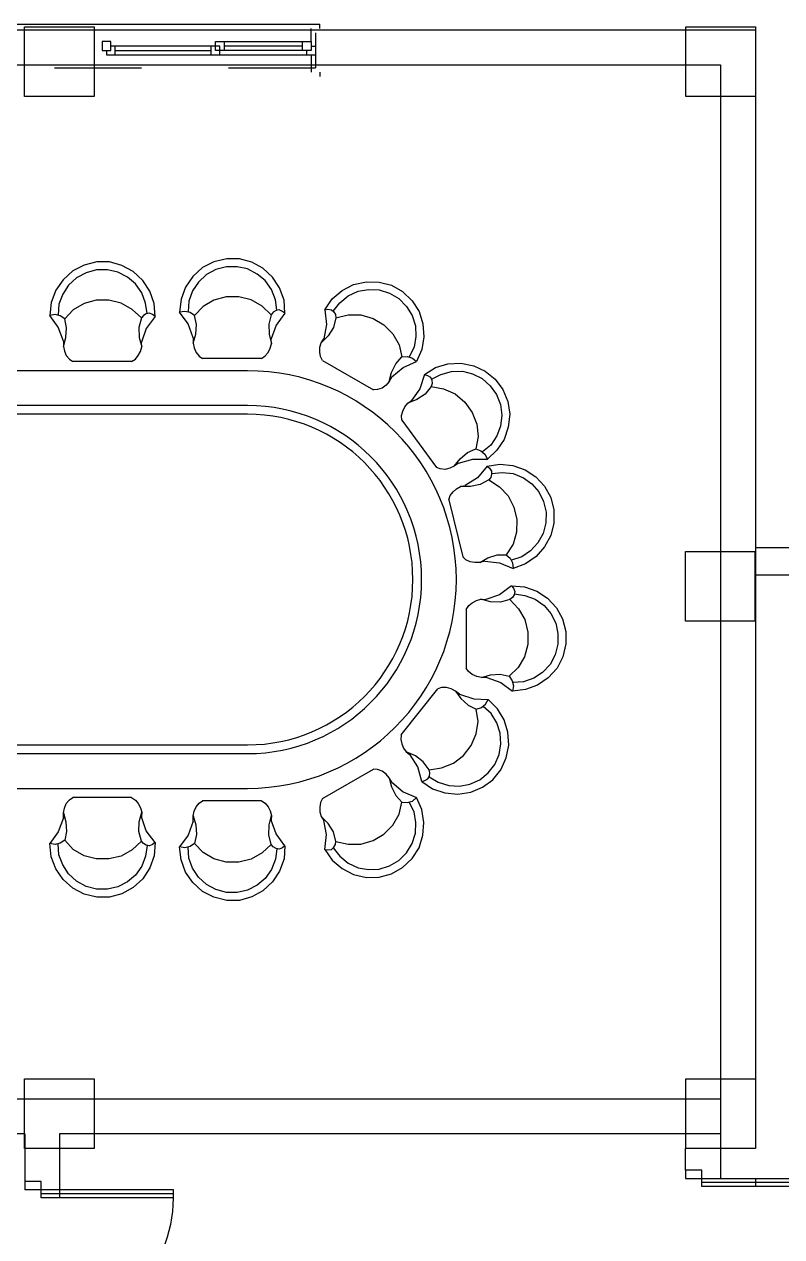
# Model space of a CAD drawing. Header units: millimetres. Extents: x -17017 to 2697, y 1903 to 18260.
# Drawn here: x -17003.583 to -17002.712, y 18222.729 to 18224.122 of the extents above; entities that cross this region are included whole.
import ezdxf

# ---------------------------------------------------------------- set-up
doc = ezdxf.new("R2010")
doc.units = ezdxf.units.MM
doc.linetypes.add('DOT3', pattern=[0.06, 0, -0.06])
for name, color, linetype in [('1', 7, 'Continuous'), ('3DJORDAN', 30, 'Continuous'), ('A-Door', 150, 'Continuous'), ('A-Glaz', 92, 'Continuous'), ('DENIZLIK', 16, 'Continuous'), ('DUVAR', 7, 'Continuous'), ('IZDOT', 2, 'DOT3'), ('NT', 1, 'Continuous'), ('PENCERE', 3, 'Continuous'), ('sıva', 181, 'Continuous')]:
    doc.layers.add(name, color=color, linetype=linetype)

# ---------------------------------------------------------------- blocks, each defined once
blk = doc.blocks.new('table-27')
at = {"color": 0, "linetype": 'ByBlock'}
for p, q in [((-4.0526, 1.7889), (-3.9885, 1.8238)), ((-3.9885, 1.8238), (-3.9172, 1.8439)), ((-3.9172, 1.8439), (-3.8446, 1.8439)), ((-3.8446, 1.8439), (-3.7707, 1.8258)), ((-3.7707, 1.8258), (-3.7053, 1.7927)), ((-3.2423, 1.8053), (-3.171, 1.8254)), ((-3.171, 1.8254), (-3.0985, 1.8254)), ((-3.0985, 1.8254), (-3.0246, 1.8072)), ((-4.1077, 1.7377), (-4.0526, 1.7889)), ((-4.0656, 1.7176), (-4.0196, 1.7558)), ((-4.0196, 1.7558), (-3.9645, 1.785)), ((-3.9645, 1.785), (-3.9042, 1.7979)), ((-3.9042, 1.7979), (-3.8427, 1.7979)), ((-3.8427, 1.7979), (-3.7818, 1.7817)), ((-3.7818, 1.7817), (-3.7273, 1.7526)), ((-3.7273, 1.7526), (-3.6813, 1.7098)), ((-3.7053, 1.7927), (-3.6502, 1.7416)), ((-3.3615, 1.7191), (-3.3065, 1.7703)), ((-3.3065, 1.7703), (-3.2423, 1.8053)), ((-3.2734, 1.7372), (-3.2183, 1.7664)), ((-3.2183, 1.7664), (-3.1581, 1.7794)), ((-3.1581, 1.7794), (-3.0965, 1.7794)), ((-3.0965, 1.7794), (-3.0356, 1.7632)), ((-3.0356, 1.7632), (-2.9812, 1.734)), ((-3.0246, 1.8072), (-2.9591, 1.7742)), ((-2.9591, 1.7742), (-2.9041, 1.723)), ((-4.7916, 1.6914), (-4.8544, 1.6551)), ((-4.7198, 1.7097), (-4.7916, 1.6914)), ((-4.6468, 1.7115), (-4.7198, 1.7097)), ((-4.5735, 1.6948), (-4.6468, 1.7115)), ((-4.5075, 1.661), (-4.5735, 1.6948)), ((-4.1738, 1.6055), (-4.1479, 1.6755)), ((-4.1479, 1.6755), (-4.1077, 1.7377)), ((-4.1019, 1.6664), (-4.0656, 1.7176)), ((-3.6813, 1.7098), (-3.6483, 1.6586)), ((-3.6502, 1.7416), (-3.6081, 1.6806)), ((-3.6081, 1.6806), (-3.5822, 1.6113)), ((-3.4017, 1.6569), (-3.3615, 1.7191)), ((-3.3557, 1.6478), (-3.3194, 1.699)), ((-3.3194, 1.699), (-3.2734, 1.7372)), ((-2.9812, 1.734), (-2.9352, 1.6912)), ((-2.9352, 1.6912), (-2.9021, 1.64)), ((-2.9041, 1.723), (-2.8619, 1.6621)), ((-4.8544, 1.6551), (-4.9093, 1.6024)), ((-4.8331, 1.6143), (-4.8777, 1.5698)), ((-4.7798, 1.6451), (-4.8331, 1.6143)), ((-4.7211, 1.664), (-4.7798, 1.6451)), ((-4.6588, 1.6664), (-4.7211, 1.664)), ((-4.5999, 1.6563), (-4.6588, 1.6664)), ((-4.5428, 1.6301), (-4.5999, 1.6563)), ((-4.4942, 1.5901), (-4.5428, 1.6301)), ((-4.4501, 1.6134), (-4.5075, 1.661)), ((-4.408, 1.5509), (-4.4501, 1.6134)), ((-4.179, 1.5303), (-4.1738, 1.6055)), ((-4.133, 1.5472), (-4.1239, 1.6074)), ((-4.1239, 1.6074), (-4.1019, 1.6664)), ((-4.0474, 1.5711), (-3.9846, 1.6074)), ((-3.9846, 1.6074), (-3.9133, 1.6243)), ((-3.9133, 1.6243), (-3.8407, 1.6243)), ((-3.8407, 1.6243), (-3.7707, 1.6055)), ((-3.7707, 1.6055), (-3.7085, 1.5692)), ((-3.6483, 1.6586), (-3.6262, 1.6003)), ((-3.5822, 1.6113), (-3.5731, 1.5361)), ((-3.4276, 1.5869), (-3.4017, 1.6569)), ((-3.3777, 1.5889), (-3.3557, 1.6478)), ((-3.2384, 1.5889), (-3.1671, 1.6057)), ((-3.1671, 1.6057), (-3.0946, 1.6057)), ((-3.0946, 1.6057), (-3.0246, 1.5869)), ((-2.9021, 1.64), (-2.8801, 1.5817)), ((-2.8619, 1.6621), (-2.836, 1.5927)), ((-4.9494, 1.541), (-4.9715, 1.4691)), ((-4.9093, 1.6024), (-4.9494, 1.541)), ((-4.8777, 1.5698), (-4.9102, 1.5173)), ((-4.4562, 1.5425), (-4.4942, 1.5901)), ((-4.4597, 1.5382), (-4.4692, 1.5222)), ((-4.446, 1.5506), (-4.4597, 1.5382)), ((-4.4258, 1.5533), (-4.446, 1.5506)), ((-4.408, 1.5509), (-4.4258, 1.5533)), ((-4.408, 1.5509), (-4.4179, 1.4658)), ((-4.179, 1.5303), (-4.1647, 1.5413)), ((-4.1647, 1.5413), (-4.1459, 1.5491)), ((-4.1459, 1.5491), (-4.1278, 1.5452)), ((-4.1278, 1.5452), (-4.1116, 1.5361)), ((-4.1116, 1.5361), (-4.1006, 1.5219)), ((-4.1006, 1.5219), (-4.0474, 1.5711)), ((-3.7085, 1.5692), (-3.6593, 1.5167)), ((-3.6593, 1.5167), (-3.6334, 1.5342)), ((-3.6334, 1.5342), (-3.6042, 1.5413)), ((-3.6262, 1.6003), (-3.6223, 1.5381)), ((-3.6223, 1.4687), (-3.5731, 1.5361)), ((-3.6042, 1.5413), (-3.5731, 1.5361)), ((-3.4328, 1.5117), (-3.4276, 1.5869)), ((-3.3868, 1.5286), (-3.3777, 1.5889)), ((-3.3544, 1.5033), (-3.3013, 1.5526)), ((-3.3013, 1.5526), (-3.2384, 1.5889)), ((-3.0246, 1.5869), (-2.9624, 1.5506)), ((-2.9624, 1.5506), (-2.9131, 1.4981)), ((-2.8801, 1.5817), (-2.8762, 1.5195)), ((-2.836, 1.5927), (-2.8269, 1.5176)), ((-4.9715, 1.4691), (-4.9774, 1.3953)), ((-4.9102, 1.5173), (-4.9286, 1.4572)), ((-4.685, 1.4993), (-4.7478, 1.463)), ((-4.6149, 1.5204), (-4.685, 1.4993)), ((-4.5423, 1.5204), (-4.6149, 1.5204)), ((-4.4716, 1.5044), (-4.5423, 1.5204)), ((-4.4692, 1.5222), (-4.4716, 1.5044)), ((-4.4716, 1.5044), (-4.457, 1.4492)), ((-4.4179, 1.4658), (-4.4019, 1.3838)), ((-4.179, 1.5303), (-4.1278, 1.4616)), ((-4.1006, 1.5219), (-4.0857, 1.4668)), ((-4.0857, 1.4668), (-4.0876, 1.4104)), ((-3.6703, 1.4655), (-3.6593, 1.5167)), ((-3.6664, 1.4104), (-3.6703, 1.4655)), ((-3.6522, 1.3884), (-3.6223, 1.4687)), ((-3.4328, 1.5117), (-3.4186, 1.5228)), ((-3.4328, 1.5117), (-3.3816, 1.4431)), ((-3.4186, 1.5228), (-3.3998, 1.5305)), ((-3.3998, 1.5305), (-3.3816, 1.5266)), ((-3.3816, 1.5266), (-3.3654, 1.5176)), ((-3.3654, 1.5176), (-3.3544, 1.5033)), ((-3.3544, 1.5033), (-3.3395, 1.4482)), ((-2.9241, 1.4469), (-2.9131, 1.4981)), ((-2.9131, 1.4981), (-2.8872, 1.5156)), ((-2.8872, 1.5156), (-2.858, 1.5228)), ((-2.8762, 1.4502), (-2.8269, 1.5176)), ((-2.858, 1.5228), (-2.8269, 1.5176)), ((-4.9774, 1.3953), (-4.9652, 1.3223)), ((-4.9286, 1.4572), (-4.9316, 1.3964)), ((-4.9316, 1.3964), (-4.9215, 1.3348)), ((-4.799, 1.4117), (-4.8347, 1.3491)), ((-4.7478, 1.463), (-4.799, 1.4117)), ((-4.457, 1.4492), (-4.4271, 1.4014)), ((-4.4271, 1.4014), (-4.3871, 1.3609)), ((-4.1278, 1.4616), (-4.1006, 1.3826)), ((-4.0876, 1.4104), (-4.1019, 1.3553)), ((-3.6522, 1.3586), (-3.6664, 1.4104)), ((-3.3816, 1.4431), (-3.3544, 1.364)), ((-3.3395, 1.4482), (-3.3415, 1.3919)), ((-2.9203, 1.3919), (-2.9241, 1.4469)), ((-2.906, 1.3698), (-2.8762, 1.4502)), ((-4.9215, 1.3348), (-4.8937, 1.279)), ((-4.8347, 1.3491), (-4.8511, 1.279)), ((-4.3871, 1.3609), (-4.4019, 1.3838)), ((-4.3803, 1.3348), (-4.3871, 1.3609)), ((-4.3796, 1.3076), (-4.3803, 1.3348)), ((-4.1019, 1.3553), (-4.1006, 1.3826)), ((-4.0947, 1.3294), (-4.1019, 1.3553)), ((-4.0818, 1.3054), (-4.0947, 1.3294)), ((-3.6573, 1.3314), (-3.6684, 1.3054)), ((-3.6522, 1.3586), (-3.6573, 1.3314)), ((-3.6522, 1.3884), (-3.6522, 1.3586)), ((-3.3415, 1.3919), (-3.3557, 1.3368)), ((-3.3557, 1.3368), (-3.3544, 1.364)), ((-3.3486, 1.3109), (-3.3557, 1.3368)), ((-2.906, 1.34), (-2.9203, 1.3919)), ((-2.906, 1.34), (-2.9112, 1.3128)), ((-2.906, 1.3698), (-2.906, 1.34)), ((-4.9652, 1.3223), (-4.9354, 1.2527)), ((-4.9111, 1.2728), (-4.9354, 1.2527)), ((-4.8823, 1.2812), (-4.9111, 1.2728)), ((-4.8511, 1.279), (-4.8823, 1.2812)), ((-4.8159, 1.2402), (-4.8511, 1.279)), ((-4.3955, 1.2587), (-4.6877, 1.0898)), ((-4.3955, 1.2587), (-4.3835, 1.2821)), ((-4.3835, 1.2821), (-4.3796, 1.3076)), ((-4.0656, 1.2854), (-4.0818, 1.3054)), ((-4.0435, 1.2711), (-4.0656, 1.2854)), ((-4.0435, 1.2711), (-3.7059, 1.2711)), ((-3.6865, 1.2841), (-3.7059, 1.2711)), ((-3.6684, 1.3054), (-3.6865, 1.2841)), ((-3.3356, 1.2869), (-3.3486, 1.3109)), ((-3.3194, 1.2668), (-3.3356, 1.2869)), ((-3.2974, 1.2525), (-3.3194, 1.2668)), ((-2.9403, 1.2655), (-2.9598, 1.2525)), ((-2.9222, 1.2869), (-2.9403, 1.2655)), ((-2.9112, 1.3128), (-2.9222, 1.2869)), ((-5.3137, 1.1933), (-5.3738, 1.15)), ((-5.2464, 1.2217), (-5.3137, 1.1933)), ((-5.1721, 1.233), (-5.2464, 1.2217)), ((-5.1825, 1.1875), (-5.2411, 1.1753)), ((-5.1199, 1.1841), (-5.1825, 1.1875)), ((-5.0984, 1.2257), (-5.1721, 1.233)), ((-5.0275, 1.2025), (-5.0984, 1.2257)), ((-4.9654, 1.1598), (-5.0275, 1.2025)), ((-4.859, 1.219), (-4.9354, 1.2527)), ((-4.793, 1.1644), (-4.859, 1.219)), ((-4.7917, 1.1906), (-4.8159, 1.2402)), ((-4.7781, 1.1386), (-4.7917, 1.1906)), ((0, 1.2), (-3.9641, 1.2)), ((-3.2974, 1.2525), (-2.9598, 1.2525)), ((-5.3738, 1.15), (-5.419, 1.0932)), ((-5.2982, 1.1503), (-5.3459, 1.1112)), ((-5.2411, 1.1753), (-5.2982, 1.1503)), ((-5.06, 1.1646), (-5.1199, 1.1841)), ((-5.0072, 1.1342), (-5.06, 1.1646)), ((-5.0089, 1.129), (-5.0119, 1.1106)), ((-5.0007, 1.1456), (-5.0089, 1.129)), ((-4.9829, 1.1555), (-5.0007, 1.1456)), ((-4.9654, 1.1598), (-4.9829, 1.1555)), ((-4.9654, 1.1598), (-4.9435, 1.077)), ((-4.793, 1.1644), (-4.7781, 1.1386)), ((-4.7781, 1.1386), (-4.76, 1.1176)), ((-4.76, 1.1176), (-4.7375, 1.1007)), ((-5.419, 1.0932), (-5.4507, 1.0241)), ((-5.3842, 1.063), (-5.4094, 1.0053)), ((-5.3459, 1.1112), (-5.3842, 1.063)), ((-5.1467, 1.0556), (-5.2043, 1.0103)), ((-5.0792, 1.0822), (-5.1467, 1.0556)), ((-5.0076, 1.0931), (-5.0792, 1.0822)), ((-5.0119, 1.1106), (-5.0076, 1.0931)), ((-5.0076, 1.0931), (-4.9737, 1.0472)), ((-4.9737, 1.0472), (-4.9284, 1.0136)), ((-4.9435, 1.077), (-4.8985, 1.0065)), ((-4.7375, 1.1007), (-4.7111, 1.0912)), ((-4.7111, 1.0912), (-4.6877, 1.0898)), ((-5.4507, 1.0241), (-5.4656, 0.9523)), ((-5.4094, 1.0053), (-5.4204, 0.9445)), ((-5.2043, 1.0103), (-5.2494, 0.9535)), ((-4.9284, 1.0136), (-4.8764, 0.9905)), ((-4.8764, 0.9905), (-4.8985, 1.0065)), ((-4.8606, 0.9688), (-4.8764, 0.9905)), ((0, 1), (-3.9641, 1)), ((-5.4656, 0.9523), (-5.4598, 0.8773)), ((-5.4204, 0.9445), (-5.4156, 0.8819)), ((-5.2494, 0.9535), (-5.2783, 0.887)), ((-4.8499, 0.9438), (-4.8606, 0.9688)), ((-4.8442, 0.9186), (-4.8499, 0.9438)), ((-4.8468, 0.8925), (-4.8442, 0.9186)), ((0, 0.95), (-3.9641, 0.95)), ((-5.4598, 0.8773), (-5.4383, 0.8064)), ((-5.4156, 0.8819), (-5.3961, 0.8242)), ((-5.2783, 0.887), (-5.2886, 0.8157)), ((-4.8468, 0.8925), (-5.0569, 0.6282)), ((-5.4383, 0.8064), (-5.4002, 0.743)), ((-5.3961, 0.8242), (-5.3641, 0.7706)), ((-5.3641, 0.7706), (-5.3179, 0.7289)), ((-5.2886, 0.8157), (-5.2781, 0.7445)), ((-5.4002, 0.743), (-5.347, 0.6891)), ((-5.3317, 0.7167), (-5.347, 0.6891)), ((-5.308, 0.7351), (-5.3317, 0.7167)), ((-5.2781, 0.7445), (-5.308, 0.7351)), ((-5.2312, 0.7213), (-5.2781, 0.7445)), ((-5.1905, 0.6839), (-5.2312, 0.7213)), ((-5.6308, 0.6067), (-5.5615, 0.6326)), ((-5.5615, 0.6326), (-5.4863, 0.6417)), ((-5.4915, 0.6106), (-5.4863, 0.6417)), ((-5.4189, 0.5925), (-5.4863, 0.6417)), ((-5.2636, 0.6857), (-5.347, 0.6891)), ((-5.1821, 0.6591), (-5.2636, 0.6857)), ((-5.1588, 0.6405), (-5.1905, 0.6839)), ((-5.1821, 0.6591), (-5.1588, 0.6405)), ((-5.1588, 0.6405), (-5.1343, 0.6276)), ((-5.1343, 0.6276), (-5.1071, 0.6201)), ((-5.0791, 0.621), (-5.0569, 0.6282)), ((-5.7429, 0.5095), (-5.6917, 0.5646)), ((-5.6917, 0.5646), (-5.6308, 0.6067)), ((-5.66, 0.5335), (-5.6088, 0.5666)), ((-5.6088, 0.5666), (-5.5505, 0.5886)), ((-5.5505, 0.5886), (-5.4883, 0.5925)), ((-5.4844, 0.5815), (-5.4915, 0.6106)), ((-5.4669, 0.5555), (-5.4844, 0.5815)), ((-5.3386, 0.5627), (-5.4189, 0.5925)), ((-5.3088, 0.5627), (-5.3606, 0.5484)), ((-5.3386, 0.5627), (-5.3088, 0.5627)), ((-5.3088, 0.5627), (-5.2816, 0.5575)), ((-5.2816, 0.5575), (-5.2556, 0.5465)), ((-5.1071, 0.6201), (-5.0791, 0.621)), ((-5.776, 0.4441), (-5.7429, 0.5095)), ((-5.7028, 0.4875), (-5.66, 0.5335)), ((-5.5557, 0.4441), (-5.5194, 0.5063)), ((-5.5194, 0.5063), (-5.4669, 0.5555)), ((-5.4157, 0.5445), (-5.4669, 0.5555)), ((-5.3606, 0.5484), (-5.4157, 0.5445)), ((-5.2556, 0.5465), (-5.2343, 0.5283)), ((-5.2343, 0.5283), (-5.2213, 0.5089)), ((-5.2213, 0.1713), (-5.2213, 0.5089)), ((-5.7941, 0.3702), (-5.776, 0.4441)), ((-5.7481, 0.3722), (-5.7319, 0.4331)), ((-5.7319, 0.4331), (-5.7028, 0.4875)), ((-5.5745, 0.3741), (-5.5557, 0.4441)), ((-5.7941, 0.2976), (-5.7941, 0.3702)), ((-5.7481, 0.3106), (-5.7481, 0.3722)), ((-5.5745, 0.3015), (-5.5745, 0.3741)), ((-5.774, 0.2264), (-5.7941, 0.2976)), ((-5.7352, 0.2503), (-5.7481, 0.3106)), ((-5.5576, 0.2302), (-5.5745, 0.3015)), ((-5.739, 0.1622), (-5.774, 0.2264)), ((-5.706, 0.1952), (-5.7352, 0.2503)), ((-5.5213, 0.1674), (-5.5576, 0.2302)), ((-5.6879, 0.1071), (-5.739, 0.1622)), ((-5.6678, 0.1492), (-5.706, 0.1952)), ((-5.6166, 0.113), (-5.6678, 0.1492)), ((-5.4721, 0.1142), (-5.5213, 0.1674)), ((-5.2355, 0.1492), (-5.2556, 0.133)), ((-5.2213, 0.1713), (-5.2355, 0.1492)), ((-5.6256, 0.0669), (-5.6879, 0.1071)), ((-5.5576, 0.0909), (-5.6166, 0.113)), ((-5.4973, 0.0818), (-5.5576, 0.0909)), ((-5.4993, 0.0689), (-5.4954, 0.087)), ((-5.4954, 0.087), (-5.4863, 0.1032)), ((-5.4863, 0.1032), (-5.4721, 0.1142)), ((-5.4805, 0.0358), (-5.4118, 0.087)), ((-5.4721, 0.1142), (-5.417, 0.1292)), ((-5.417, 0.1292), (-5.3606, 0.1272)), ((-5.4118, 0.087), (-5.3327, 0.1142)), ((-5.3606, 0.1272), (-5.3055, 0.113)), ((-5.3055, 0.113), (-5.3327, 0.1142)), ((-5.2796, 0.1201), (-5.3055, 0.113)), ((-5.2556, 0.133), (-5.2796, 0.1201)), ((-5.5557, 0.041), (-5.6256, 0.0669)), ((-5.4805, 0.0358), (-5.5557, 0.041)), ((-5.4915, 0.0501), (-5.4993, 0.0689)), ((-5.4805, 0.0358), (-5.4915, 0.0501)), ((-5.5608, -0.0906), (-5.4899, -0.0639)), ((-5.4127, -0.0957), (-5.4899, -0.0639)), ((-5.4875, -0.0953), (-5.4899, -0.0639)), ((-5.6711, -0.1876), (-5.622, -0.1322)), ((-5.622, -0.1322), (-5.5608, -0.0906)), ((-5.591, -0.166), (-5.5396, -0.1308)), ((-5.5396, -0.1308), (-5.4801, -0.1122)), ((-5.4737, -0.122), (-5.4875, -0.0953)), ((-5.4505, -0.143), (-5.4737, -0.122)), ((-5.3276, -0.1056), (-5.4127, -0.0957)), ((-5.3456, -0.1247), (-5.3982, -0.1415)), ((-5.2987, -0.0985), (-5.3456, -0.1247)), ((-5.3276, -0.1056), (-5.2987, -0.0985)), ((-5.2987, -0.0985), (-5.271, -0.0971)), ((-5.271, -0.0971), (-5.2432, -0.1016)), ((-5.2432, -0.1016), (-5.2181, -0.1141)), ((-5.2181, -0.1141), (-5.2009, -0.1299)), ((-5.1207, -0.4579), (-5.2009, -0.1299)), ((-5.7077, -0.2533), (-5.6711, -0.1876)), ((-5.6329, -0.2103), (-5.591, -0.166)), ((-5.5103, -0.2724), (-5.4898, -0.2033)), ((-5.4898, -0.2033), (-5.4505, -0.143)), ((-5.3982, -0.1415), (-5.4505, -0.143)), ((-5.7243, -0.3247), (-5.7077, -0.2533)), ((-5.6789, -0.325), (-5.6635, -0.2652)), ((-5.6635, -0.2652), (-5.6329, -0.2103)), ((-5.5119, -0.3448), (-5.5103, -0.2724)), ((-5.7244, -0.4008), (-5.7243, -0.3247)), ((-5.6801, -0.388), (-5.6789, -0.325)), ((-5.4946, -0.4153), (-5.5119, -0.3448)), ((-5.7071, -0.4713), (-5.7244, -0.4008)), ((-5.6655, -0.4478), (-5.6801, -0.388)), ((-5.4613, -0.4805), (-5.4946, -0.4153)), ((-5.6706, -0.5358), (-5.7071, -0.4713)), ((-5.6386, -0.5032), (-5.6655, -0.4478)), ((-5.4112, -0.533), (-5.4613, -0.4805)), ((-5.1293, -0.4827), (-5.1449, -0.5032)), ((-5.1207, -0.4579), (-5.1293, -0.4827)), ((-5.6214, -0.5898), (-5.6706, -0.5358)), ((-5.5972, -0.5498), (-5.6386, -0.5032)), ((-5.5491, -0.5854), (-5.5972, -0.5498)), ((-5.3507, -0.5729), (-5.4112, -0.533)), ((-5.3507, -0.5729), (-5.3007, -0.5453)), ((-5.3007, -0.5453), (-5.2455, -0.5338)), ((-5.2857, -0.585), (-5.2154, -0.5398)), ((-5.2455, -0.5338), (-5.1886, -0.5345)), ((-5.1886, -0.5345), (-5.2154, -0.5398)), ((-5.1651, -0.5215), (-5.1886, -0.5345)), ((-5.1449, -0.5032), (-5.1651, -0.5215)), ((-5.5586, -0.6311), (-5.6214, -0.5898)), ((-5.4907, -0.6085), (-5.5491, -0.5854)), ((-5.4282, -0.6159), (-5.4907, -0.6085)), ((-5.3675, -0.6104), (-5.4282, -0.6159)), ((-5.3669, -0.6049), (-5.3619, -0.587)), ((-5.3663, -0.6234), (-5.3669, -0.6049)), ((-5.3543, -0.6398), (-5.3663, -0.6234)), ((-5.3619, -0.587), (-5.3507, -0.5729)), ((-5.3402, -0.651), (-5.2857, -0.585)), ((-5.4886, -0.6553), (-5.5586, -0.6311)), ((-5.4145, -0.6639), (-5.4886, -0.6553)), ((-5.3402, -0.651), (-5.4145, -0.6639)), ((-5.3973, -0.7439), (-5.342, -0.6923)), ((-5.3402, -0.651), (-5.3543, -0.6398)), ((-5.2585, -0.6924), (-5.342, -0.6923)), ((-5.3278, -0.7205), (-5.342, -0.6923)), ((-5.176, -0.6691), (-5.2585, -0.6924)), ((-5.1854, -0.6936), (-5.2276, -0.7292)), ((-5.1519, -0.6515), (-5.1854, -0.6936)), ((-5.176, -0.6691), (-5.1519, -0.6515)), ((-5.1519, -0.6515), (-5.1269, -0.6397)), ((-5.1269, -0.6397), (-5.0994, -0.6333)), ((-5.0994, -0.6333), (-5.0715, -0.6354)), ((-5.0715, -0.6354), (-5.0495, -0.6435)), ((-4.8506, -0.9162), (-5.0495, -0.6435)), ((-5.4381, -0.8057), (-5.3973, -0.7439)), ((-5.3625, -0.773), (-5.3145, -0.7332)), ((-5.3049, -0.7398), (-5.3278, -0.7205)), ((-5.2755, -0.7505), (-5.3049, -0.7398)), ((-5.2889, -0.8212), (-5.2755, -0.7505)), ((-5.2276, -0.7292), (-5.2755, -0.7505)), ((-5.4625, -0.8756), (-5.4381, -0.8057)), ((-5.4185, -0.882), (-5.3966, -0.8252)), ((-5.3966, -0.8252), (-5.3625, -0.773)), ((-5.2815, -0.8928), (-5.2889, -0.8212)), ((-5.4714, -0.9503), (-5.4625, -0.8756)), ((-5.426, -0.9444), (-5.4185, -0.882)), ((-5.2555, -0.9604), (-5.2815, -0.8928)), ((-5.4595, -1.0226), (-5.4714, -0.9503)), ((-5.4174, -1.0056), (-5.426, -0.9444)), ((-5.2127, -1.0191), (-5.2555, -0.9604)), ((-4.8558, -0.9674), (-4.8676, -0.992)), ((-4.8492, -0.9424), (-4.8558, -0.9674)), ((-4.8506, -0.9162), (-4.8492, -0.9424)), ((-3.9641, -0.95), (0, -0.95)), ((-5.4307, -1.093), (-5.4595, -1.0226)), ((-5.3946, -1.0643), (-5.4174, -1.0056)), ((-5.1571, -1.0667), (-5.2127, -1.0191)), ((-4.9839, -1.0656), (-4.9372, -1.0339)), ((-4.9549, -1.0966), (-4.9071, -1.028)), ((-4.9372, -1.0339), (-4.8843, -1.013)), ((-4.8843, -1.013), (-4.9071, -1.028)), ((-4.8676, -0.992), (-4.8843, -1.013)), ((-3.9641, -1), (0, -1)), ((-5.3879, -1.1517), (-5.4307, -1.093)), ((-5.3584, -1.1141), (-5.3946, -1.0643)), ((-5.3124, -1.1551), (-5.3584, -1.1141)), ((-5.0907, -1.0962), (-5.1571, -1.0667)), ((-5.0196, -1.1101), (-5.0907, -1.0962)), ((-5.0247, -1.1274), (-5.0196, -1.1101)), ((-5.0196, -1.1101), (-4.9839, -1.0656)), ((-4.9803, -1.1784), (-4.9549, -1.0966)), ((-4.76, -1.1176), (-4.7375, -1.1007)), ((-4.7375, -1.1007), (-4.7111, -1.0912)), ((-4.7111, -1.0912), (-4.6877, -1.0898)), ((-4.3955, -1.2587), (-4.6877, -1.0898)), ((-5.3297, -1.1974), (-5.3879, -1.1517)), ((-5.2564, -1.1825), (-5.3124, -1.1551)), ((-5.1984, -1.1971), (-5.2564, -1.1825)), ((-5.075, -1.1793), (-5.1356, -1.1963)), ((-5.021, -1.1511), (-5.075, -1.1793)), ((-4.9803, -1.1784), (-5.044, -1.2185)), ((-5.0225, -1.1458), (-5.0247, -1.1274)), ((-5.0149, -1.1628), (-5.0225, -1.1458)), ((-4.9976, -1.1734), (-5.0149, -1.1628)), ((-4.9803, -1.1784), (-4.9976, -1.1734)), ((-4.793, -1.1644), (-4.859, -1.219)), ((-4.793, -1.1644), (-4.7781, -1.1386)), ((-4.7781, -1.1386), (-4.7917, -1.1906)), ((-4.7781, -1.1386), (-4.76, -1.1176)), ((-5.2636, -1.2286), (-5.3297, -1.1974)), ((-5.1898, -1.243), (-5.2636, -1.2286)), ((-5.1356, -1.1963), (-5.1984, -1.1971)), ((-5.1159, -1.2388), (-5.1898, -1.243)), ((-5.044, -1.2185), (-5.1159, -1.2388)), ((-4.9652, -1.3223), (-4.9354, -1.2527)), ((-4.859, -1.219), (-4.9354, -1.2527)), ((-4.9111, -1.2728), (-4.9354, -1.2527)), ((-4.8159, -1.2402), (-4.8511, -1.279)), ((-4.7917, -1.1906), (-4.8159, -1.2402)), ((-3.9641, -1.2), (0, -1.2)), ((-3.2974, -1.2525), (-3.3194, -1.2668)), ((-3.2974, -1.2525), (-2.9598, -1.2525)), ((-2.9403, -1.2655), (-2.9598, -1.2525)), ((-4.9774, -1.3953), (-4.9652, -1.3223)), ((-4.9215, -1.3348), (-4.8937, -1.279)), ((-4.8823, -1.2812), (-4.9111, -1.2728)), ((-4.8511, -1.279), (-4.8823, -1.2812)), ((-4.8347, -1.3491), (-4.8511, -1.279)), ((-4.3955, -1.2587), (-4.3835, -1.2821)), ((-4.3835, -1.2821), (-4.3796, -1.3076)), ((-4.3796, -1.3076), (-4.3803, -1.3348)), ((-4.0818, -1.3054), (-4.0947, -1.3294)), ((-4.0656, -1.2854), (-4.0818, -1.3054)), ((-4.0435, -1.2711), (-4.0656, -1.2854)), ((-4.0435, -1.2711), (-3.7059, -1.2711)), ((-3.6865, -1.2841), (-3.7059, -1.2711)), ((-3.6684, -1.3054), (-3.6865, -1.2841)), ((-3.6573, -1.3314), (-3.6684, -1.3054)), ((-3.3486, -1.3109), (-3.3557, -1.3368)), ((-3.3356, -1.2869), (-3.3486, -1.3109)), ((-3.3194, -1.2668), (-3.3356, -1.2869)), ((-2.9222, -1.2869), (-2.9403, -1.2655)), ((-2.9112, -1.3128), (-2.9222, -1.2869)), ((-2.906, -1.34), (-2.9112, -1.3128)), ((-4.9316, -1.3964), (-4.9215, -1.3348)), ((-4.799, -1.4117), (-4.8347, -1.3491)), ((-4.4271, -1.4014), (-4.3871, -1.3609)), ((-4.4179, -1.4658), (-4.4019, -1.3838)), ((-4.3871, -1.3609), (-4.4019, -1.3838)), ((-4.3803, -1.3348), (-4.3871, -1.3609)), ((-4.1278, -1.4616), (-4.1006, -1.3826)), ((-4.0947, -1.3294), (-4.1019, -1.3553)), ((-4.0876, -1.4104), (-4.1019, -1.3553)), ((-4.1019, -1.3553), (-4.1006, -1.3826)), ((-3.6522, -1.3586), (-3.6664, -1.4104)), ((-3.6522, -1.3586), (-3.6573, -1.3314)), ((-3.6522, -1.3884), (-3.6522, -1.3586)), ((-3.6522, -1.3884), (-3.6223, -1.4687)), ((-3.3816, -1.4431), (-3.3544, -1.364)), ((-3.3415, -1.3919), (-3.3557, -1.3368)), ((-3.3557, -1.3368), (-3.3544, -1.364)), ((-3.3395, -1.4482), (-3.3415, -1.3919)), ((-2.9203, -1.3919), (-2.9241, -1.4469)), ((-2.906, -1.34), (-2.9203, -1.3919)), ((-2.906, -1.3698), (-2.906, -1.34)), ((-2.906, -1.3698), (-2.8762, -1.4502)), ((-4.9715, -1.4691), (-4.9774, -1.3953)), ((-4.9286, -1.4572), (-4.9316, -1.3964)), ((-4.9102, -1.5173), (-4.9286, -1.4572)), ((-4.7478, -1.463), (-4.799, -1.4117)), ((-4.685, -1.4993), (-4.7478, -1.463)), ((-4.4716, -1.5044), (-4.457, -1.4492)), ((-4.457, -1.4492), (-4.4271, -1.4014)), ((-4.179, -1.5303), (-4.1278, -1.4616)), ((-4.0857, -1.4668), (-4.0876, -1.4104)), ((-3.6664, -1.4104), (-3.6703, -1.4655)), ((-3.4328, -1.5117), (-3.3816, -1.4431)), ((-3.3544, -1.5033), (-3.3395, -1.4482)), ((-2.9241, -1.4469), (-2.9131, -1.4981)), ((-2.8762, -1.4502), (-2.8269, -1.5176)), ((-4.9494, -1.541), (-4.9715, -1.4691)), ((-4.8777, -1.5698), (-4.9102, -1.5173)), ((-4.6149, -1.5204), (-4.685, -1.4993)), ((-4.5423, -1.5204), (-4.6149, -1.5204)), ((-4.4716, -1.5044), (-4.5423, -1.5204)), ((-4.4692, -1.5222), (-4.4716, -1.5044)), ((-4.4597, -1.5382), (-4.4692, -1.5222)), ((-4.408, -1.5509), (-4.4179, -1.4658)), ((-4.179, -1.5303), (-4.1647, -1.5413)), ((-4.179, -1.5303), (-4.1738, -1.6055)), ((-4.1116, -1.5361), (-4.1006, -1.5219)), ((-4.1006, -1.5219), (-4.0857, -1.4668)), ((-4.1006, -1.5219), (-4.0474, -1.5711)), ((-3.7085, -1.5692), (-3.6593, -1.5167)), ((-3.6703, -1.4655), (-3.6593, -1.5167)), ((-3.6593, -1.5167), (-3.6334, -1.5342)), ((-3.6223, -1.4687), (-3.5731, -1.5361)), ((-3.4328, -1.5117), (-3.4186, -1.5228)), ((-3.4328, -1.5117), (-3.4276, -1.5869)), ((-3.4186, -1.5228), (-3.3998, -1.5305)), ((-3.3998, -1.5305), (-3.3816, -1.5266)), ((-3.3868, -1.5286), (-3.3777, -1.5889)), ((-3.3816, -1.5266), (-3.3654, -1.5176)), ((-3.3654, -1.5176), (-3.3544, -1.5033)), ((-3.3544, -1.5033), (-3.3013, -1.5526)), ((-2.9624, -1.5506), (-2.9131, -1.4981)), ((-2.9131, -1.4981), (-2.8872, -1.5156)), ((-2.8872, -1.5156), (-2.858, -1.5228)), ((-2.8801, -1.5817), (-2.8762, -1.5195)), ((-2.858, -1.5228), (-2.8269, -1.5176)), ((-2.836, -1.5927), (-2.8269, -1.5176)), ((-4.9093, -1.6024), (-4.9494, -1.541)), ((-4.8544, -1.6551), (-4.9093, -1.6024)), ((-4.8331, -1.6143), (-4.8777, -1.5698)), ((-4.4942, -1.5901), (-4.5428, -1.6301)), ((-4.4562, -1.5425), (-4.4942, -1.5901)), ((-4.446, -1.5506), (-4.4597, -1.5382)), ((-4.408, -1.5509), (-4.4501, -1.6134)), ((-4.4258, -1.5533), (-4.446, -1.5506)), ((-4.408, -1.5509), (-4.4258, -1.5533)), ((-4.1647, -1.5413), (-4.1459, -1.5491)), ((-4.1459, -1.5491), (-4.1278, -1.5452)), ((-4.133, -1.5472), (-4.1239, -1.6074)), ((-4.1278, -1.5452), (-4.1116, -1.5361)), ((-4.0474, -1.5711), (-3.9846, -1.6074)), ((-3.7707, -1.6055), (-3.7085, -1.5692)), ((-3.6483, -1.6586), (-3.6262, -1.6003)), ((-3.6334, -1.5342), (-3.6042, -1.5413)), ((-3.6262, -1.6003), (-3.6223, -1.5381)), ((-3.6042, -1.5413), (-3.5731, -1.5361)), ((-3.5822, -1.6113), (-3.5731, -1.5361)), ((-3.4276, -1.5869), (-3.4017, -1.6569)), ((-3.3777, -1.5889), (-3.3557, -1.6478)), ((-3.3013, -1.5526), (-3.2384, -1.5889)), ((-3.2384, -1.5889), (-3.1671, -1.6057)), ((-3.0946, -1.6057), (-3.0246, -1.5869)), ((-3.0246, -1.5869), (-2.9624, -1.5506)), ((-2.9021, -1.64), (-2.8801, -1.5817)), ((-2.8619, -1.6621), (-2.836, -1.5927)), ((-4.7916, -1.6914), (-4.8544, -1.6551)), ((-4.7798, -1.6451), (-4.8331, -1.6143)), ((-4.7211, -1.664), (-4.7798, -1.6451)), ((-4.6588, -1.6664), (-4.7211, -1.664)), ((-4.5999, -1.6563), (-4.6588, -1.6664)), ((-4.5428, -1.6301), (-4.5999, -1.6563)), ((-4.5075, -1.661), (-4.5735, -1.6948)), ((-4.4501, -1.6134), (-4.5075, -1.661)), ((-4.1738, -1.6055), (-4.1479, -1.6755)), ((-4.1239, -1.6074), (-4.1019, -1.6664)), ((-4.1019, -1.6664), (-4.0656, -1.7176)), ((-3.9846, -1.6074), (-3.9133, -1.6243)), ((-3.9133, -1.6243), (-3.8407, -1.6243)), ((-3.8407, -1.6243), (-3.7707, -1.6055)), ((-3.6813, -1.7098), (-3.6483, -1.6586)), ((-3.6081, -1.6806), (-3.5822, -1.6113)), ((-3.4017, -1.6569), (-3.3615, -1.7191)), ((-3.3557, -1.6478), (-3.3194, -1.699)), ((-3.1671, -1.6057), (-3.0946, -1.6057)), ((-2.9352, -1.6912), (-2.9021, -1.64)), ((-2.9041, -1.723), (-2.8619, -1.6621)), ((-4.7198, -1.7097), (-4.7916, -1.6914)), ((-4.6468, -1.7115), (-4.7198, -1.7097)), ((-4.5735, -1.6948), (-4.6468, -1.7115)), ((-4.1479, -1.6755), (-4.1077, -1.7377)), ((-4.1077, -1.7377), (-4.0526, -1.7889)), ((-4.0656, -1.7176), (-4.0196, -1.7558)), ((-3.7273, -1.7526), (-3.6813, -1.7098)), ((-3.7053, -1.7927), (-3.6502, -1.7416)), ((-3.6502, -1.7416), (-3.6081, -1.6806)), ((-3.3615, -1.7191), (-3.3065, -1.7703)), ((-3.3194, -1.699), (-3.2734, -1.7372)), ((-3.2734, -1.7372), (-3.2183, -1.7664)), ((-3.0356, -1.7632), (-2.9812, -1.734)), ((-2.9812, -1.734), (-2.9352, -1.6912)), ((-2.9591, -1.7742), (-2.9041, -1.723)), ((-4.0526, -1.7889), (-3.9885, -1.8238)), ((-4.0196, -1.7558), (-3.9645, -1.785)), ((-3.9645, -1.785), (-3.9042, -1.7979)), ((-3.9042, -1.7979), (-3.8427, -1.7979)), ((-3.8427, -1.7979), (-3.7818, -1.7817)), ((-3.7818, -1.7817), (-3.7273, -1.7526)), ((-3.7707, -1.8258), (-3.7053, -1.7927)), ((-3.3065, -1.7703), (-3.2423, -1.8053)), ((-3.2423, -1.8053), (-3.171, -1.8254)), ((-3.2183, -1.7664), (-3.1581, -1.7794)), ((-3.1581, -1.7794), (-3.0965, -1.7794)), ((-3.0985, -1.8254), (-3.0246, -1.8072)), ((-3.0965, -1.7794), (-3.0356, -1.7632)), ((-3.0246, -1.8072), (-2.9591, -1.7742)), ((-3.9885, -1.8238), (-3.9172, -1.8439)), ((-3.9172, -1.8439), (-3.8446, -1.8439)), ((-3.8446, -1.8439), (-3.7707, -1.8258)), ((-3.171, -1.8254), (-3.0985, -1.8254))]:
    blk.add_line(p, q, dxfattribs=at)
for radius in [1.2, 1, 0.95]:
    blk.add_arc((-3.9641, 0), radius, 90, 270, dxfattribs=at)
blk = doc.blocks.new('A$C087A3AA9')
at = {"layer": 'A-Door'}
for points in [[(852.6, 94.7), (852.6, 852.6), (805.3, 852.6), (805.3, 94.7)], [(47.4, 94.7), (47.4, 0), (0, 0), (0, 94.7)], [(900, 94.7), (900, 0), (852.6, 0), (852.6, 94.7)]]:
    blk.add_lwpolyline(points, close=True, dxfattribs=at)
at = {"layer": 'A-Glaz'}
blk.add_line((828.9, 852.6), (828.9, 94.7), dxfattribs=at)
at = {"layer": 'NT'}
blk.add_arc((805.3, 94.7), 757.9, 90, 180, dxfattribs=at)

msp = doc.modelspace()

# ---------------------------------------------------------------- linework, layer by layer
at = {"layer": '1'}
for p, q in [((-17002.7422, 18224.1193), (-17002.7422, 18222.8302)), ((-17002.7822, 18224.0758), (-17002.7822, 18222.7958)), ((-17003.5822, 18222.847), (-17003.5822, 18222.7829)), ((-17003.5422, 18222.847), (-17003.5422, 18222.7734)), ((-17002.8226, 18222.8053), (-17002.8226, 18222.8302))]:
    msp.add_line(p, q, dxfattribs=at)
for points in [[(-17004.6807, 18224.1158), (-17002.7422, 18224.1158)], [(-17002.7422, 18224.0393), (-17002.8222, 18224.0393), (-17002.8222, 18224.1193), (-17002.7422, 18224.1193)], [(-17004.019, 18222.887), (-17004.6807, 18222.887), (-17004.6807, 18224.0758), (-17002.7822, 18224.0758)], [(-17001.7919, 18222.4869), (-17001.7919, 18223.5206), (-17002.7422, 18223.5206)], [(-17001.8319, 18222.4469), (-17001.8319, 18223.489), (-17002.7422, 18223.489)], [(-17002.7422, 18222.8302), (-17002.8222, 18222.8302), (-17002.8222, 18222.9102), (-17002.7422, 18222.9102)], [(-17002.7822, 18222.887), (-17003.6969, 18222.887)], [(-17003.5822, 18222.847), (-17003.6874, 18222.847)], [(-17002.7822, 18222.847), (-17003.5422, 18222.847)], [(-17002.7422, 18222.7958), (-17002.7422, 18222.7863)]]:
    msp.add_lwpolyline(points, dxfattribs=at)
for points in [[(-17003.5024, 18224.0393), (-17003.5824, 18224.0393), (-17003.5824, 18224.1193), (-17003.5024, 18224.1193)], [(-17002.7428, 18223.4362), (-17002.8228, 18223.4362), (-17002.8228, 18223.5162), (-17002.7428, 18223.5162)], [(-17003.5024, 18222.8302), (-17003.5824, 18222.8302), (-17003.5824, 18222.9102), (-17003.5024, 18222.9102)]]:
    msp.add_lwpolyline(points, close=True, dxfattribs=at)
at = {"layer": 'DENIZLIK'}
for p, q in [((-17004.3042, 18224.1223), (-17003.243, 18224.1223)), ((-17003.243, 18224.1173), (-17003.243, 18224.1223)), ((-17003.243, 18224.0673), (-17003.243, 18224.0623))]:
    msp.add_line(p, q, dxfattribs=at)
at = {"layer": 'DUVAR'}
msp.add_line((-17003.248, 18224.1123), (-17003.248, 18224.0723), dxfattribs=at)
at = {"layer": 'IZDOT'}
msp.add_line((-17003.948, 18224.0723), (-17003.248, 18224.0723), dxfattribs=at)
at = {"layer": 'PENCERE'}
for p, q in [((-17003.358, 18224.0973), (-17003.483, 18224.0973)), ((-17003.478, 18224.0923), (-17003.368, 18224.0923)), ((-17003.263, 18224.0973), (-17003.353, 18224.0973))]:
    msp.add_line(p, q, dxfattribs=at)
msp.add_lwpolyline([(-17003.493, 18224.0923), (-17003.483, 18224.0923), (-17003.483, 18224.1023), (-17003.493, 18224.1023)], close=True, dxfattribs=at)
for points in [[(-17003.488, 18224.0923), (-17003.488, 18224.0873), (-17003.248, 18224.0873)], [(-17003.478, 18224.0873), (-17003.478, 18224.0973)], [(-17003.368, 18224.0873), (-17003.368, 18224.0973)], [(-17003.253, 18224.0923), (-17003.363, 18224.0923), (-17003.363, 18224.1023), (-17003.253, 18224.1023)], [(-17003.358, 18224.0873), (-17003.358, 18224.0973)], [(-17003.353, 18224.1023), (-17003.353, 18224.0923)], [(-17003.263, 18224.0923), (-17003.263, 18224.1023)], [(-17003.258, 18224.0873), (-17003.258, 18224.0923)], [(-17003.253, 18224.1023), (-17003.253, 18224.0923)], [(-17003.253, 18224.0973), (-17003.248, 18224.0973), (-17003.248, 18224.0873)]]:
    msp.add_lwpolyline(points, dxfattribs=at)
at = {"layer": 'sıva'}
for p, q in [((-17003.253, 18224.1023), (-17003.253, 18224.1173)), ((-17003.253, 18224.0873), (-17003.253, 18224.0673))]:
    msp.add_line(p, q, dxfattribs=at)

# ---------------------------------------------------------------- block references
at = {"layer": '1', "color": 0, "xscale": -0.0002, "yscale": 0.0002, "zscale": 0.0002, "rotation": 270}
for p in [(-17002.8226, 18222.6253), (-17003.5822, 18222.6124)]:
    msp.add_blockref('A$C087A3AA9', p, dxfattribs=at)
at = {"layer": '3DJORDAN', "xscale": 0.2, "yscale": 0.2, "zscale": 0.2, "rotation": 180.0000000000164}
msp.add_blockref('table-27', (-17004.1188, 18223.4841), dxfattribs=at)

doc.saveas('drawing.dxf')
